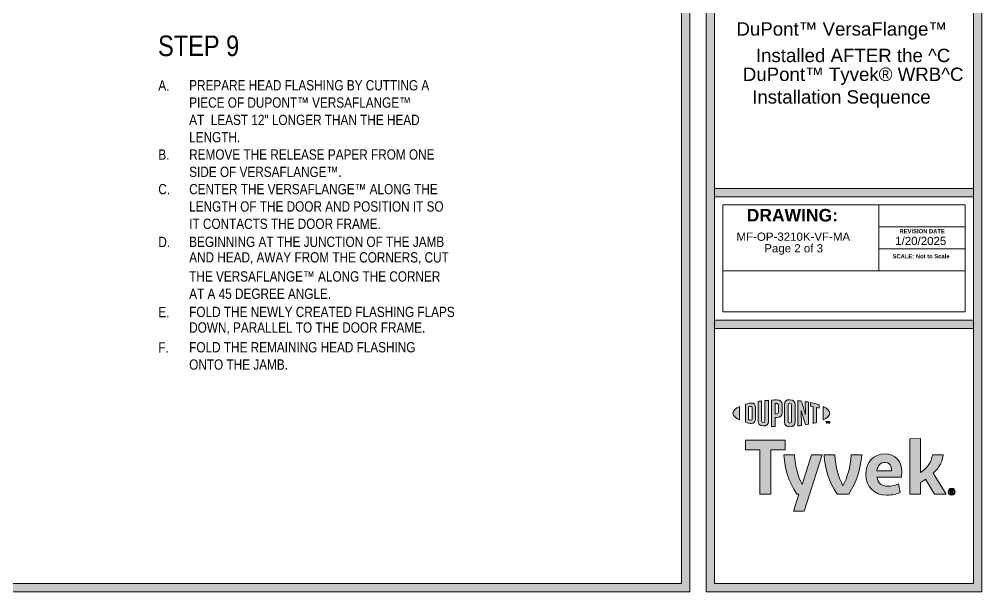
# Model space of a CAD drawing. Header units: inches. Extents: x -20.8 to 74.7, y -53.7 to 19.1.
# Drawn here: x 9.69 to 24.32, y -53.75 to -45.05 of the extents above; entities that cross this region are included whole.
import ezdxf

# ---------------------------------------------------------------- set-up
doc = ezdxf.new("R2010")
doc.units = ezdxf.units.IN
doc.header["$MEASUREMENT"] = 0
doc.layers.get('0').update_dxf_attribs({"lineweight": 0})
doc.layers.add('.ATI-TEXT', color=7, linetype='Continuous', lineweight=0)
doc.layers.add('G-ANNO-TTLB', color=7, linetype='Continuous', lineweight=0)

# ---------------------------------------------------------------- blocks, each defined once
blk = doc.blocks.new('Block_1')
at = {"layer": 'G-ANNO-TTLB', "true_color": 0xe02127, "transparency": 33554687}
h = blk.add_hatch(color=242, dxfattribs=at)
h.dxf.hatch_style = 2
edge = h.paths.add_edge_path()
edge.add_spline(control_points=[(20.831, -51.12), (20.831, -51.136), (20.821, -51.141), (20.81, -51.141), (20.801, -51.141), (20.788, -51.138), (20.777, -51.135), (20.777, -51.135), (20.777, -50.938), (20.777, -50.938), (20.788, -50.935), (20.801, -50.932), (20.81, -50.932), (20.821, -50.932), (20.831, -50.937), (20.831, -50.953), (20.831, -50.953), (20.831, -51.12), (20.831, -51.12)], knot_values=[0, 0, 0, 0, 1, 1, 1, 2, 2, 2, 3, 3, 3, 4, 4, 4, 5, 5, 5, 6, 6, 6, 6], degree=3, periodic=0)
edge = h.paths.add_edge_path()
edge.add_spline(control_points=[(20.818, -50.881), (20.8, -50.881), (20.774, -50.886), (20.728, -50.9), (20.728, -50.9), (20.728, -51.173), (20.728, -51.173), (20.768, -51.185), (20.8, -51.192), (20.818, -51.192), (20.859, -51.192), (20.882, -51.167), (20.882, -51.127), (20.882, -51.127), (20.882, -50.946), (20.882, -50.946), (20.882, -50.906), (20.859, -50.881), (20.818, -50.881)], knot_values=[0, 0, 0, 0, 1, 1, 1, 2, 2, 2, 3, 3, 3, 4, 4, 4, 5, 5, 5, 6, 6, 6, 6], degree=3, periodic=0)
h = blk.add_hatch(color=242, dxfattribs=at)
h.dxf.hatch_style = 2
edge = h.paths.add_edge_path()
edge.add_spline(control_points=[(21.025, -51.152), (21.025, -51.167), (21.019, -51.177), (21, -51.175), (20.98, -51.173), (20.975, -51.165), (20.975, -51.146), (20.975, -51.146), (20.975, -50.849), (20.975, -50.849), (20.962, -50.851), (20.934, -50.855), (20.921, -50.857), (20.921, -50.857), (20.921, -51.156), (20.921, -51.156), (20.921, -51.204), (20.945, -51.223), (21, -51.229), (21.05, -51.235), (21.081, -51.21), (21.081, -51.156), (21.081, -51.156), (21.081, -50.84), (21.081, -50.84), (21.07, -50.84), (21.036, -50.843), (21.025, -50.844), (21.025, -50.844), (21.025, -51.152), (21.025, -51.152)], knot_values=[0, 0, 0, 0, 1, 1, 1, 2, 2, 2, 3, 3, 3, 4, 4, 4, 5, 5, 5, 6, 6, 6, 7, 7, 7, 8, 8, 8, 9, 9, 9, 10, 10, 10, 10], degree=3, periodic=0)
h = blk.add_hatch(color=242, dxfattribs=at)
h.dxf.hatch_style = 2
edge = h.paths.add_edge_path()
edge.add_spline(control_points=[(21.229, -51.021), (21.229, -51.039), (21.223, -51.047), (21.2, -51.047), (21.2, -51.047), (21.181, -51.047), (21.181, -51.047), (21.181, -51.047), (21.181, -50.89), (21.181, -50.89), (21.189, -50.89), (21.194, -50.889), (21.199, -50.889), (21.224, -50.889), (21.229, -50.899), (21.229, -50.916), (21.229, -50.916), (21.229, -51.021), (21.229, -51.021)], knot_values=[0, 0, 0, 0, 1, 1, 1, 2, 2, 2, 3, 3, 3, 4, 4, 4, 5, 5, 5, 6, 6, 6, 6], degree=3, periodic=0)
edge = h.paths.add_edge_path()
edge.add_spline(control_points=[(21.203, -50.834), (21.193, -50.834), (21.157, -50.835), (21.125, -50.837), (21.125, -50.837), (21.125, -51.236), (21.125, -51.236), (21.136, -51.236), (21.165, -51.238), (21.181, -51.238), (21.181, -51.238), (21.181, -51.103), (21.181, -51.103), (21.181, -51.103), (21.203, -51.103), (21.203, -51.103), (21.261, -51.103), (21.286, -51.076), (21.286, -51.026), (21.286, -51.026), (21.286, -50.908), (21.286, -50.908), (21.286, -50.858), (21.258, -50.834), (21.203, -50.834)], knot_values=[0, 0, 0, 0, 1, 1, 1, 2, 2, 2, 3, 3, 3, 4, 4, 4, 5, 5, 5, 6, 6, 6, 7, 7, 7, 8, 8, 8, 8], degree=3, periodic=0)
h = blk.add_hatch(color=242, dxfattribs=at)
h.dxf.hatch_style = 2
edge = h.paths.add_edge_path()
edge.add_spline(control_points=[(21.429, -51.161), (21.429, -51.177), (21.424, -51.185), (21.404, -51.185), (21.384, -51.186), (21.378, -51.177), (21.378, -51.161), (21.378, -51.161), (21.378, -50.912), (21.378, -50.912), (21.378, -50.896), (21.384, -50.887), (21.404, -50.887), (21.424, -50.888), (21.429, -50.896), (21.429, -50.912), (21.429, -50.912), (21.429, -51.161), (21.429, -51.161)], knot_values=[0, 0, 0, 0, 1, 1, 1, 2, 2, 2, 3, 3, 3, 4, 4, 4, 5, 5, 5, 6, 6, 6, 6], degree=3, periodic=0)
edge = h.paths.add_edge_path()
edge.add_spline(control_points=[(21.404, -50.831), (21.352, -50.829), (21.321, -50.852), (21.321, -50.904), (21.321, -50.904), (21.321, -51.166), (21.321, -51.166), (21.321, -51.221), (21.349, -51.244), (21.404, -51.241), (21.458, -51.239), (21.486, -51.219), (21.486, -51.16), (21.486, -51.16), (21.486, -50.91), (21.486, -50.91), (21.486, -50.854), (21.461, -50.834), (21.404, -50.831)], knot_values=[0, 0, 0, 0, 1, 1, 1, 2, 2, 2, 3, 3, 3, 4, 4, 4, 5, 5, 5, 6, 6, 6, 6], degree=3, periodic=0)
h = blk.add_hatch(color=242, dxfattribs=at)
h.dxf.hatch_style = 2
edge = h.paths.add_edge_path()
edge.add_spline(control_points=[(21.642, -51.054), (21.642, -51.054), (21.579, -50.851), (21.579, -50.851), (21.562, -50.849), (21.542, -50.846), (21.526, -50.845), (21.526, -50.845), (21.526, -51.228), (21.526, -51.228), (21.537, -51.227), (21.566, -51.224), (21.58, -51.222), (21.58, -51.222), (21.576, -50.996), (21.576, -50.996), (21.576, -50.996), (21.642, -51.213), (21.642, -51.213), (21.656, -51.211), (21.676, -51.207), (21.689, -51.205), (21.689, -51.205), (21.689, -50.868), (21.689, -50.868), (21.675, -50.865), (21.65, -50.861), (21.638, -50.859), (21.638, -50.859), (21.642, -51.054), (21.642, -51.054)], knot_values=[0, 0, 0, 0, 1, 1, 1, 2, 2, 2, 3, 3, 3, 4, 4, 4, 5, 5, 5, 6, 6, 6, 7, 7, 7, 8, 8, 8, 9, 9, 9, 10, 10, 10, 10], degree=3, periodic=0)
h = blk.add_hatch(color=242, dxfattribs=at)
h.dxf.hatch_style = 2
edge = h.paths.add_edge_path()
edge.add_spline(control_points=[(21.717, -50.927), (21.731, -50.929), (21.745, -50.932), (21.758, -50.935), (21.758, -50.935), (21.758, -51.19), (21.758, -51.19), (21.77, -51.187), (21.793, -51.181), (21.808, -51.176), (21.808, -51.176), (21.808, -50.947), (21.808, -50.947), (21.823, -50.951), (21.837, -50.955), (21.849, -50.958), (21.849, -50.958), (21.849, -50.909), (21.849, -50.909), (21.809, -50.895), (21.767, -50.884), (21.717, -50.874), (21.717, -50.874), (21.717, -50.927), (21.717, -50.927)], knot_values=[0, 0, 0, 0, 1, 1, 1, 2, 2, 2, 3, 3, 3, 4, 4, 4, 5, 5, 5, 6, 6, 6, 7, 7, 7, 8, 8, 8, 8], degree=3, periodic=0)
h = blk.add_hatch(color=242, dxfattribs=at)
h.dxf.hatch_style = 2
edge = h.paths.add_edge_path()
edge.add_spline(control_points=[(20.539, -51.036), (20.539, -51.073), (20.576, -51.109), (20.639, -51.139), (20.639, -51.139), (20.639, -50.933), (20.639, -50.933), (20.576, -50.963), (20.539, -50.998), (20.539, -51.036)], knot_values=[0, 0, 0, 0, 1, 1, 1, 2, 2, 2, 3, 3, 3, 3], degree=3, periodic=0)
h = blk.add_hatch(color=242, dxfattribs=at)
h.dxf.hatch_style = 2
edge = h.paths.add_edge_path()
edge.add_spline(control_points=[(22.01, -51.036), (22.01, -51.073), (21.973, -51.109), (21.909, -51.139), (21.909, -51.139), (21.909, -50.933), (21.909, -50.933), (21.973, -50.963), (22.01, -50.998), (22.01, -51.036)], knot_values=[0, 0, 0, 0, 1, 1, 1, 2, 2, 2, 3, 3, 3, 3], degree=3, periodic=0)
h = blk.add_hatch(color=242, dxfattribs=at)
h.dxf.hatch_style = 2
edge = h.paths.add_edge_path()
edge.add_spline(control_points=[(21.98, -51.16), (21.98, -51.16), (21.986, -51.16), (21.986, -51.16), (21.986, -51.16), (21.995, -51.174), (21.995, -51.174), (21.995, -51.174), (22.004, -51.16), (22.004, -51.16), (22.004, -51.16), (22.01, -51.16), (22.01, -51.16), (22.01, -51.16), (22.01, -51.189), (22.01, -51.189), (22.01, -51.189), (22.004, -51.189), (22.004, -51.189), (22.004, -51.189), (22.004, -51.168), (22.004, -51.168), (22.004, -51.168), (21.995, -51.182), (21.995, -51.182), (21.995, -51.182), (21.995, -51.182), (21.995, -51.182), (21.995, -51.182), (21.985, -51.168), (21.985, -51.168), (21.985, -51.168), (21.985, -51.189), (21.985, -51.189), (21.985, -51.189), (21.98, -51.189), (21.98, -51.189), (21.98, -51.189), (21.98, -51.16), (21.98, -51.16)], knot_values=[0, 0, 0, 0, 1, 1, 1, 2, 2, 2, 3, 3, 3, 4, 4, 4, 5, 5, 5, 6, 6, 6, 7, 7, 7, 8, 8, 8, 9, 9, 9, 10, 10, 10, 11, 11, 11, 12, 12, 12, 13, 13, 13, 13], degree=3, periodic=0)
edge = h.paths.add_edge_path()
edge.add_spline(control_points=[(21.959, -51.165), (21.959, -51.165), (21.95, -51.165), (21.95, -51.165), (21.95, -51.165), (21.95, -51.16), (21.95, -51.16), (21.95, -51.16), (21.974, -51.16), (21.974, -51.16), (21.974, -51.16), (21.974, -51.165), (21.974, -51.165), (21.974, -51.165), (21.964, -51.165), (21.964, -51.165), (21.964, -51.165), (21.964, -51.189), (21.964, -51.189), (21.964, -51.189), (21.959, -51.189), (21.959, -51.189), (21.959, -51.189), (21.959, -51.165), (21.959, -51.165)], knot_values=[0, 0, 0, 0, 1, 1, 1, 2, 2, 2, 3, 3, 3, 4, 4, 4, 5, 5, 5, 6, 6, 6, 7, 7, 7, 8, 8, 8, 8], degree=3, periodic=0)
at = {"layer": 'G-ANNO-TTLB'}
for points, knots in [([(20.818, -50.881), (20.8, -50.881), (20.774, -50.886), (20.728, -50.9), (20.728, -50.9), (20.728, -51.173), (20.728, -51.173), (20.768, -51.185), (20.8, -51.192), (20.818, -51.192), (20.859, -51.192), (20.882, -51.167), (20.882, -51.127), (20.882, -51.127), (20.882, -50.946), (20.882, -50.946), (20.882, -50.906), (20.859, -50.881), (20.818, -50.881)], [0, 0, 0, 0, 1, 1, 1, 2, 2, 2, 3, 3, 3, 4, 4, 4, 5, 5, 5, 6, 6, 6, 6]), ([(21.025, -51.152), (21.025, -51.167), (21.019, -51.177), (21, -51.175), (20.98, -51.173), (20.975, -51.165), (20.975, -51.146), (20.975, -51.146), (20.975, -50.849), (20.975, -50.849), (20.962, -50.851), (20.934, -50.855), (20.921, -50.857), (20.921, -50.857), (20.921, -51.156), (20.921, -51.156), (20.921, -51.204), (20.945, -51.223), (21, -51.229), (21.05, -51.235), (21.081, -51.21), (21.081, -51.156), (21.081, -51.156), (21.081, -50.84), (21.081, -50.84), (21.07, -50.84), (21.036, -50.843), (21.025, -50.844), (21.025, -50.844), (21.025, -51.152), (21.025, -51.152)], [0, 0, 0, 0, 1, 1, 1, 2, 2, 2, 3, 3, 3, 4, 4, 4, 5, 5, 5, 6, 6, 6, 7, 7, 7, 8, 8, 8, 9, 9, 9, 10, 10, 10, 10]), ([(21.203, -50.834), (21.193, -50.834), (21.157, -50.835), (21.125, -50.837), (21.125, -50.837), (21.125, -51.236), (21.125, -51.236), (21.136, -51.236), (21.165, -51.238), (21.181, -51.238), (21.181, -51.238), (21.181, -51.103), (21.181, -51.103), (21.181, -51.103), (21.203, -51.103), (21.203, -51.103), (21.261, -51.103), (21.286, -51.076), (21.286, -51.026), (21.286, -51.026), (21.286, -50.908), (21.286, -50.908), (21.286, -50.858), (21.258, -50.834), (21.203, -50.834)], [0, 0, 0, 0, 1, 1, 1, 2, 2, 2, 3, 3, 3, 4, 4, 4, 5, 5, 5, 6, 6, 6, 7, 7, 7, 8, 8, 8, 8]), ([(21.229, -51.021), (21.229, -51.039), (21.223, -51.047), (21.2, -51.047), (21.2, -51.047), (21.181, -51.047), (21.181, -51.047), (21.181, -51.047), (21.181, -50.89), (21.181, -50.89), (21.189, -50.89), (21.194, -50.889), (21.199, -50.889), (21.224, -50.889), (21.229, -50.899), (21.229, -50.916), (21.229, -50.916), (21.229, -51.021), (21.229, -51.021)], [0, 0, 0, 0, 1, 1, 1, 2, 2, 2, 3, 3, 3, 4, 4, 4, 5, 5, 5, 6, 6, 6, 6]), ([(21.404, -50.831), (21.352, -50.829), (21.321, -50.852), (21.321, -50.904), (21.321, -50.904), (21.321, -51.166), (21.321, -51.166), (21.321, -51.221), (21.349, -51.244), (21.404, -51.241), (21.458, -51.239), (21.486, -51.219), (21.486, -51.16), (21.486, -51.16), (21.486, -50.91), (21.486, -50.91), (21.486, -50.854), (21.461, -50.834), (21.404, -50.831)], [0, 0, 0, 0, 1, 1, 1, 2, 2, 2, 3, 3, 3, 4, 4, 4, 5, 5, 5, 6, 6, 6, 6]), ([(21.429, -51.161), (21.429, -51.177), (21.424, -51.185), (21.404, -51.185), (21.384, -51.186), (21.378, -51.177), (21.378, -51.161), (21.378, -51.161), (21.378, -50.912), (21.378, -50.912), (21.378, -50.896), (21.384, -50.887), (21.404, -50.887), (21.424, -50.888), (21.429, -50.896), (21.429, -50.912), (21.429, -50.912), (21.429, -51.161), (21.429, -51.161)], [0, 0, 0, 0, 1, 1, 1, 2, 2, 2, 3, 3, 3, 4, 4, 4, 5, 5, 5, 6, 6, 6, 6]), ([(21.642, -51.054), (21.642, -51.054), (21.579, -50.851), (21.579, -50.851), (21.562, -50.849), (21.542, -50.846), (21.526, -50.845), (21.526, -50.845), (21.526, -51.228), (21.526, -51.228), (21.537, -51.227), (21.566, -51.224), (21.58, -51.222), (21.58, -51.222), (21.576, -50.996), (21.576, -50.996), (21.576, -50.996), (21.642, -51.213), (21.642, -51.213), (21.656, -51.211), (21.676, -51.207), (21.689, -51.205), (21.689, -51.205), (21.689, -50.868), (21.689, -50.868), (21.675, -50.865), (21.65, -50.861), (21.638, -50.859), (21.638, -50.859), (21.642, -51.054), (21.642, -51.054)], [0, 0, 0, 0, 1, 1, 1, 2, 2, 2, 3, 3, 3, 4, 4, 4, 5, 5, 5, 6, 6, 6, 7, 7, 7, 8, 8, 8, 9, 9, 9, 10, 10, 10, 10]), ([(21.717, -50.927), (21.731, -50.929), (21.745, -50.932), (21.758, -50.935), (21.758, -50.935), (21.758, -51.19), (21.758, -51.19), (21.77, -51.187), (21.793, -51.181), (21.808, -51.176), (21.808, -51.176), (21.808, -50.947), (21.808, -50.947), (21.823, -50.951), (21.837, -50.955), (21.849, -50.958), (21.849, -50.958), (21.849, -50.909), (21.849, -50.909), (21.809, -50.895), (21.767, -50.884), (21.717, -50.874), (21.717, -50.874), (21.717, -50.927), (21.717, -50.927)], [0, 0, 0, 0, 1, 1, 1, 2, 2, 2, 3, 3, 3, 4, 4, 4, 5, 5, 5, 6, 6, 6, 7, 7, 7, 8, 8, 8, 8]), ([(20.539, -51.036), (20.539, -51.073), (20.576, -51.109), (20.639, -51.139), (20.639, -51.139), (20.639, -50.933), (20.639, -50.933), (20.576, -50.963), (20.539, -50.998), (20.539, -51.036)], [0, 0, 0, 0, 1, 1, 1, 2, 2, 2, 3, 3, 3, 3]), ([(20.831, -51.12), (20.831, -51.136), (20.821, -51.141), (20.81, -51.141), (20.801, -51.141), (20.788, -51.138), (20.777, -51.135), (20.777, -51.135), (20.777, -50.938), (20.777, -50.938), (20.788, -50.935), (20.801, -50.932), (20.81, -50.932), (20.821, -50.932), (20.831, -50.937), (20.831, -50.953), (20.831, -50.953), (20.831, -51.12), (20.831, -51.12)], [0, 0, 0, 0, 1, 1, 1, 2, 2, 2, 3, 3, 3, 4, 4, 4, 5, 5, 5, 6, 6, 6, 6]), ([(22.01, -51.036), (22.01, -51.073), (21.973, -51.109), (21.909, -51.139), (21.909, -51.139), (21.909, -50.933), (21.909, -50.933), (21.973, -50.963), (22.01, -50.998), (22.01, -51.036)], [0, 0, 0, 0, 1, 1, 1, 2, 2, 2, 3, 3, 3, 3]), ([(21.959, -51.165), (21.959, -51.165), (21.95, -51.165), (21.95, -51.165), (21.95, -51.165), (21.95, -51.16), (21.95, -51.16), (21.95, -51.16), (21.974, -51.16), (21.974, -51.16), (21.974, -51.16), (21.974, -51.165), (21.974, -51.165), (21.974, -51.165), (21.964, -51.165), (21.964, -51.165), (21.964, -51.165), (21.964, -51.189), (21.964, -51.189), (21.964, -51.189), (21.959, -51.189), (21.959, -51.189), (21.959, -51.189), (21.959, -51.165), (21.959, -51.165)], [0, 0, 0, 0, 1, 1, 1, 2, 2, 2, 3, 3, 3, 4, 4, 4, 5, 5, 5, 6, 6, 6, 7, 7, 7, 8, 8, 8, 8]), ([(21.98, -51.16), (21.98, -51.16), (21.986, -51.16), (21.986, -51.16), (21.986, -51.16), (21.995, -51.174), (21.995, -51.174), (21.995, -51.174), (22.004, -51.16), (22.004, -51.16), (22.004, -51.16), (22.01, -51.16), (22.01, -51.16), (22.01, -51.16), (22.01, -51.189), (22.01, -51.189), (22.01, -51.189), (22.004, -51.189), (22.004, -51.189), (22.004, -51.189), (22.004, -51.168), (22.004, -51.168), (22.004, -51.168), (21.995, -51.182), (21.995, -51.182), (21.995, -51.182), (21.995, -51.182), (21.995, -51.182), (21.995, -51.182), (21.985, -51.168), (21.985, -51.168), (21.985, -51.168), (21.985, -51.189), (21.985, -51.189), (21.985, -51.189), (21.98, -51.189), (21.98, -51.189), (21.98, -51.189), (21.98, -51.16), (21.98, -51.16)], [0, 0, 0, 0, 1, 1, 1, 2, 2, 2, 3, 3, 3, 4, 4, 4, 5, 5, 5, 6, 6, 6, 7, 7, 7, 8, 8, 8, 9, 9, 9, 10, 10, 10, 11, 11, 11, 12, 12, 12, 13, 13, 13, 13])]:
    blk.add_open_spline(points, degree=3, knots=knots, dxfattribs=at)
blk = doc.blocks.new('Block_5')
at = {"layer": 'G-ANNO-TTLB', "true_color": 0x15497e, "transparency": 33554687}
h = blk.add_hatch(color=156, dxfattribs=at)
h.dxf.hatch_style = 2
h.paths.add_polyline_path([(21.331, -51.447), (20.728, -51.447), (20.728, -51.59), (20.946, -51.59), (20.946, -52.267), (21.113, -52.267), (21.113, -51.59), (21.331, -51.59)])
h = blk.add_hatch(color=156, dxfattribs=at)
h.dxf.hatch_style = 2
edge = h.paths.add_edge_path()
edge.add_spline(control_points=[(23.584, -51.947), (23.584, -51.947), (23.779, -52.267), (23.779, -52.267), (23.779, -52.267), (23.603, -52.267), (23.603, -52.267), (23.603, -52.267), (23.468, -52.039), (23.468, -52.039), (23.444, -52.056), (23.418, -52.074), (23.39, -52.091), (23.39, -52.091), (23.39, -52.267), (23.39, -52.267), (23.39, -52.267), (23.228, -52.267), (23.228, -52.267), (23.228, -52.267), (23.228, -51.427), (23.228, -51.427), (23.228, -51.427), (23.39, -51.419), (23.39, -51.419), (23.39, -51.419), (23.39, -51.936), (23.39, -51.936), (23.5, -51.864), (23.554, -51.782), (23.573, -51.668), (23.573, -51.668), (23.733, -51.668), (23.733, -51.668), (23.73, -51.769), (23.678, -51.859), (23.584, -51.947)], knot_values=[0, 0, 0, 0, 1, 1, 1, 2, 2, 2, 3, 3, 3, 4, 4, 4, 5, 5, 5, 6, 6, 6, 7, 7, 7, 8, 8, 8, 9, 9, 9, 10, 10, 10, 11, 11, 11, 12, 12, 12, 12], degree=3, periodic=0)
h = blk.add_hatch(color=156, dxfattribs=at)
h.dxf.hatch_style = 2
edge = h.paths.add_edge_path()
edge.add_spline(control_points=[(22.728, -51.911), (22.728, -51.911), (22.95, -51.911), (22.95, -51.911), (22.95, -51.911), (22.95, -51.897), (22.95, -51.897), (22.95, -51.831), (22.915, -51.783), (22.851, -51.783), (22.783, -51.783), (22.738, -51.831), (22.728, -51.911)], knot_values=[0, 0, 0, 0, 1, 1, 1, 2, 2, 2, 3, 3, 3, 4, 4, 4, 4], degree=3, periodic=0)
edge = h.paths.add_edge_path()
edge.add_spline(control_points=[(23.083, -52.242), (23.031, -52.265), (22.955, -52.281), (22.878, -52.281), (22.689, -52.281), (22.56, -52.162), (22.56, -51.967), (22.56, -51.781), (22.678, -51.654), (22.851, -51.654), (23.004, -51.654), (23.105, -51.763), (23.105, -51.92), (23.105, -51.955), (23.103, -51.986), (23.1, -52.009), (23.1, -52.009), (22.73, -52.009), (22.73, -52.009), (22.745, -52.103), (22.8, -52.145), (22.894, -52.145), (22.951, -52.145), (23.007, -52.132), (23.057, -52.111), (23.057, -52.111), (23.083, -52.242), (23.083, -52.242)], knot_values=[0, 0, 0, 0, 1, 1, 1, 2, 2, 2, 3, 3, 3, 4, 4, 4, 5, 5, 5, 6, 6, 6, 7, 7, 7, 8, 8, 8, 9, 9, 9, 9], degree=3, periodic=0)
h = blk.add_hatch(color=156, dxfattribs=at)
h.dxf.hatch_style = 2
edge = h.paths.add_edge_path()
edge.add_spline(control_points=[(22.335, -51.668), (22.324, -51.869), (22.28, -52.005), (22.211, -52.137), (22.144, -52.005), (22.1, -51.869), (22.087, -51.668), (22.087, -51.668), (21.925, -51.668), (21.925, -51.668), (21.942, -51.904), (21.995, -52.055), (22.121, -52.267), (22.121, -52.267), (22.301, -52.267), (22.301, -52.267), (22.423, -52.055), (22.473, -51.904), (22.497, -51.668), (22.497, -51.668), (22.335, -51.668), (22.335, -51.668)], knot_values=[0, 0, 0, 0, 1, 1, 1, 2, 2, 2, 3, 3, 3, 4, 4, 4, 5, 5, 5, 6, 6, 6, 7, 7, 7, 7], degree=3, periodic=0)
at = {"layer": 'G-ANNO-TTLB'}
blk.add_lwpolyline([(21.331, -51.447), (20.728, -51.447), (20.728, -51.59), (20.946, -51.59), (20.946, -52.267), (21.113, -52.267), (21.113, -51.59), (21.331, -51.59)], close=True, dxfattribs=at)
for points, knots in [([(23.584, -51.947), (23.584, -51.947), (23.779, -52.267), (23.779, -52.267), (23.779, -52.267), (23.603, -52.267), (23.603, -52.267), (23.603, -52.267), (23.468, -52.039), (23.468, -52.039), (23.444, -52.056), (23.418, -52.074), (23.39, -52.091), (23.39, -52.091), (23.39, -52.267), (23.39, -52.267), (23.39, -52.267), (23.228, -52.267), (23.228, -52.267), (23.228, -52.267), (23.228, -51.427), (23.228, -51.427), (23.228, -51.427), (23.39, -51.419), (23.39, -51.419), (23.39, -51.419), (23.39, -51.936), (23.39, -51.936), (23.5, -51.864), (23.554, -51.782), (23.573, -51.668), (23.573, -51.668), (23.733, -51.668), (23.733, -51.668), (23.73, -51.769), (23.678, -51.859), (23.584, -51.947)], [0, 0, 0, 0, 1, 1, 1, 2, 2, 2, 3, 3, 3, 4, 4, 4, 5, 5, 5, 6, 6, 6, 7, 7, 7, 8, 8, 8, 9, 9, 9, 10, 10, 10, 11, 11, 11, 12, 12, 12, 12]), ([(23.083, -52.242), (23.031, -52.265), (22.955, -52.281), (22.878, -52.281), (22.689, -52.281), (22.56, -52.162), (22.56, -51.967), (22.56, -51.781), (22.678, -51.654), (22.851, -51.654), (23.004, -51.654), (23.105, -51.763), (23.105, -51.92), (23.105, -51.955), (23.103, -51.986), (23.1, -52.009), (23.1, -52.009), (22.73, -52.009), (22.73, -52.009), (22.745, -52.103), (22.8, -52.145), (22.894, -52.145), (22.951, -52.145), (23.007, -52.132), (23.057, -52.111), (23.057, -52.111), (23.083, -52.242), (23.083, -52.242)], [0, 0, 0, 0, 1, 1, 1, 2, 2, 2, 3, 3, 3, 4, 4, 4, 5, 5, 5, 6, 6, 6, 7, 7, 7, 8, 8, 8, 9, 9, 9, 9]), ([(22.335, -51.668), (22.324, -51.869), (22.28, -52.005), (22.211, -52.137), (22.144, -52.005), (22.1, -51.869), (22.087, -51.668), (22.087, -51.668), (21.925, -51.668), (21.925, -51.668), (21.942, -51.904), (21.995, -52.055), (22.121, -52.267), (22.121, -52.267), (22.301, -52.267), (22.301, -52.267), (22.423, -52.055), (22.473, -51.904), (22.497, -51.668), (22.497, -51.668), (22.335, -51.668), (22.335, -51.668)], [0, 0, 0, 0, 1, 1, 1, 2, 2, 2, 3, 3, 3, 4, 4, 4, 5, 5, 5, 6, 6, 6, 7, 7, 7, 7]), ([(22.728, -51.911), (22.728, -51.911), (22.95, -51.911), (22.95, -51.911), (22.95, -51.911), (22.95, -51.897), (22.95, -51.897), (22.95, -51.831), (22.915, -51.783), (22.851, -51.783), (22.783, -51.783), (22.738, -51.831), (22.728, -51.911)], [0, 0, 0, 0, 1, 1, 1, 2, 2, 2, 3, 3, 3, 4, 4, 4, 4])]:
    blk.add_open_spline(points, degree=3, knots=knots, dxfattribs=at)
blk = doc.blocks.new('Block_4')
at = {"layer": 'G-ANNO-TTLB', "true_color": 0x15497e, "transparency": 33554687}
h = blk.add_hatch(color=156, dxfattribs=at)
h.dxf.hatch_style = 2
edge = h.paths.add_edge_path()
edge.add_spline(control_points=[(21.734, -51.668), (21.734, -51.668), (21.589, -52.119), (21.589, -52.119), (21.527, -51.992), (21.487, -51.86), (21.475, -51.668), (21.475, -51.668), (21.312, -51.668), (21.312, -51.668), (21.329, -51.904), (21.382, -52.055), (21.509, -52.267), (21.509, -52.267), (21.541, -52.267), (21.541, -52.267), (21.541, -52.267), (21.458, -52.525), (21.458, -52.525), (21.458, -52.525), (21.62, -52.525), (21.62, -52.525), (21.62, -52.525), (21.896, -51.668), (21.896, -51.668), (21.896, -51.668), (21.734, -51.668), (21.734, -51.668)], knot_values=[0, 0, 0, 0, 1, 1, 1, 2, 2, 2, 3, 3, 3, 4, 4, 4, 5, 5, 5, 6, 6, 6, 7, 7, 7, 8, 8, 8, 9, 9, 9, 9], degree=3, periodic=0)
at = {"layer": 'G-ANNO-TTLB'}
blk.add_open_spline([(21.734, -51.668), (21.734, -51.668), (21.589, -52.119), (21.589, -52.119), (21.527, -51.992), (21.487, -51.86), (21.475, -51.668), (21.475, -51.668), (21.312, -51.668), (21.312, -51.668), (21.329, -51.904), (21.382, -52.055), (21.509, -52.267), (21.509, -52.267), (21.541, -52.267), (21.541, -52.267), (21.541, -52.267), (21.458, -52.525), (21.458, -52.525), (21.458, -52.525), (21.62, -52.525), (21.62, -52.525), (21.62, -52.525), (21.896, -51.668), (21.896, -51.668), (21.896, -51.668), (21.734, -51.668), (21.734, -51.668)], degree=3, knots=[0, 0, 0, 0, 1, 1, 1, 2, 2, 2, 3, 3, 3, 4, 4, 4, 5, 5, 5, 6, 6, 6, 7, 7, 7, 8, 8, 8, 9, 9, 9, 9], dxfattribs=at)
blk.add_blockref('Block_5', (0, 0), dxfattribs=at)
blk = doc.blocks.new('Block_6')
at = {"layer": 'G-ANNO-TTLB', "true_color": 0x15497e, "transparency": 33554687}
h = blk.add_hatch(color=156, dxfattribs=at)
h.dxf.hatch_style = 2
edge = h.paths.add_edge_path()
edge.add_spline(control_points=[(23.857, -52.212), (23.857, -52.212), (23.857, -52.227), (23.857, -52.227), (23.857, -52.227), (23.863, -52.227), (23.863, -52.227), (23.87, -52.227), (23.873, -52.226), (23.873, -52.22), (23.873, -52.214), (23.87, -52.212), (23.863, -52.212), (23.863, -52.212), (23.857, -52.212), (23.857, -52.212)], knot_values=[0, 0, 0, 0, 1, 1, 1, 2, 2, 2, 3, 3, 3, 4, 4, 4, 5, 5, 5, 5], degree=3, periodic=0)
edge = h.paths.add_edge_path()
edge.add_spline(control_points=[(23.845, -52.202), (23.845, -52.202), (23.863, -52.202), (23.863, -52.202), (23.877, -52.202), (23.884, -52.209), (23.884, -52.22), (23.884, -52.227), (23.881, -52.233), (23.874, -52.235), (23.878, -52.242), (23.882, -52.248), (23.888, -52.255), (23.888, -52.255), (23.874, -52.255), (23.874, -52.255), (23.869, -52.249), (23.866, -52.243), (23.863, -52.237), (23.863, -52.237), (23.857, -52.237), (23.857, -52.237), (23.857, -52.237), (23.857, -52.255), (23.857, -52.255), (23.857, -52.255), (23.845, -52.255), (23.845, -52.255), (23.845, -52.255), (23.845, -52.202), (23.845, -52.202)], knot_values=[0, 0, 0, 0, 1, 1, 1, 2, 2, 2, 3, 3, 3, 4, 4, 4, 5, 5, 5, 6, 6, 6, 7, 7, 7, 8, 8, 8, 9, 9, 9, 10, 10, 10, 10], degree=3, periodic=0)
edge = h.paths.add_edge_path()
edge.add_spline(control_points=[(23.864, -52.189), (23.838, -52.189), (23.824, -52.203), (23.824, -52.23), (23.824, -52.256), (23.838, -52.271), (23.864, -52.271), (23.889, -52.271), (23.904, -52.256), (23.904, -52.23), (23.904, -52.203), (23.889, -52.189), (23.864, -52.189)], knot_values=[0, 0, 0, 0, 1, 1, 1, 2, 2, 2, 3, 3, 3, 4, 4, 4, 4], degree=3, periodic=0)
edge = h.paths.add_edge_path()
edge.add_spline(control_points=[(23.864, -52.178), (23.895, -52.178), (23.916, -52.198), (23.916, -52.23), (23.916, -52.261), (23.895, -52.281), (23.864, -52.281), (23.832, -52.281), (23.812, -52.261), (23.812, -52.23), (23.812, -52.198), (23.832, -52.178), (23.864, -52.178)], knot_values=[0, 0, 0, 0, 1, 1, 1, 2, 2, 2, 3, 3, 3, 4, 4, 4, 4], degree=3, periodic=0)
at = {"layer": 'G-ANNO-TTLB'}
for points, knots in [([(23.864, -52.178), (23.895, -52.178), (23.916, -52.198), (23.916, -52.23), (23.916, -52.261), (23.895, -52.281), (23.864, -52.281), (23.832, -52.281), (23.812, -52.261), (23.812, -52.23), (23.812, -52.198), (23.832, -52.178), (23.864, -52.178)], [0, 0, 0, 0, 1, 1, 1, 2, 2, 2, 3, 3, 3, 4, 4, 4, 4]), ([(23.864, -52.189), (23.838, -52.189), (23.824, -52.203), (23.824, -52.23), (23.824, -52.256), (23.838, -52.271), (23.864, -52.271), (23.889, -52.271), (23.904, -52.256), (23.904, -52.23), (23.904, -52.203), (23.889, -52.189), (23.864, -52.189)], [0, 0, 0, 0, 1, 1, 1, 2, 2, 2, 3, 3, 3, 4, 4, 4, 4]), ([(23.845, -52.202), (23.845, -52.202), (23.863, -52.202), (23.863, -52.202), (23.877, -52.202), (23.884, -52.209), (23.884, -52.22), (23.884, -52.227), (23.881, -52.233), (23.874, -52.235), (23.878, -52.242), (23.882, -52.248), (23.888, -52.255), (23.888, -52.255), (23.874, -52.255), (23.874, -52.255), (23.869, -52.249), (23.866, -52.243), (23.863, -52.237), (23.863, -52.237), (23.857, -52.237), (23.857, -52.237), (23.857, -52.237), (23.857, -52.255), (23.857, -52.255), (23.857, -52.255), (23.845, -52.255), (23.845, -52.255), (23.845, -52.255), (23.845, -52.202), (23.845, -52.202)], [0, 0, 0, 0, 1, 1, 1, 2, 2, 2, 3, 3, 3, 4, 4, 4, 5, 5, 5, 6, 6, 6, 7, 7, 7, 8, 8, 8, 9, 9, 9, 10, 10, 10, 10]), ([(23.857, -52.212), (23.857, -52.212), (23.857, -52.227), (23.857, -52.227), (23.857, -52.227), (23.863, -52.227), (23.863, -52.227), (23.87, -52.227), (23.873, -52.226), (23.873, -52.22), (23.873, -52.214), (23.87, -52.212), (23.863, -52.212), (23.863, -52.212), (23.857, -52.212), (23.857, -52.212)], [0, 0, 0, 0, 1, 1, 1, 2, 2, 2, 3, 3, 3, 4, 4, 4, 5, 5, 5, 5])]:
    blk.add_open_spline(points, degree=3, knots=knots, dxfattribs=at)
blk = doc.blocks.new('Block_3')
at = {"layer": 'G-ANNO-TTLB'}
for name in ['Block_4', 'Block_6']:
    blk.add_blockref(name, (0, 0), dxfattribs=at)
blk = doc.blocks.new('Block_2')
at = {"layer": 'G-ANNO-TTLB'}
blk.add_blockref('Block_3', (0, 0), dxfattribs=at)
blk = doc.blocks.new('Block_0')
at = {"layer": 'G-ANNO-TTLB'}
for name in ['Block_1', 'Block_2']:
    blk.add_blockref(name, (0, 0), dxfattribs=at)
blk = doc.blocks.new('Block_636')
at = {"layer": '.ATI-TEXT', "char_height": 0.2, "attachment_point": 7}
for s, insert in [('\\C18;\\c0;\\FArial Narrow|b0|i0|c1;\\H0.156250;\\W1.000000;A.', (11.802, -46.133)), ('\\C18;\\c0;\\FArial Narrow|b0|i0|c1;\\H0.156250;\\W1.000000;PREPARE HEAD FLASHING BY CUTTING A', (12.271, -46.133)), ('\\C18;\\c0;\\FArial Narrow|b0|i0|c1;\\H0.156250;\\W1.000000;PIECE OF DUPONT™ VERSAFLANGE™', (12.271, -46.396)), ('\\C18;\\c0;\\FArial Narrow|b0|i0|c1;\\H0.156250;\\W1.000000;AT  LEAST 12" LONGER THAN THE HEAD', (12.271, -46.659)), ('\\C18;\\c0;\\FArial Narrow|b0|i0|c1;\\H0.156250;\\W1.000000;LENGTH.', (12.271, -46.922)), ('\\C18;\\c0;\\FArial Narrow|b0|i0|c1;\\H0.156250;\\W1.000000;B.', (11.802, -47.185)), ('\\C18;\\c0;\\FArial Narrow|b0|i0|c1;\\H0.156250;\\W1.000000;REMOVE THE RELEASE PAPER FROM ONE', (12.271, -47.185)), ('\\C18;\\c0;\\FArial Narrow|b0|i0|c1;\\H0.156250;\\W1.000000;SIDE OF VERSAFLANGE™.', (12.271, -47.449)), ('\\C18;\\c0;\\FArial Narrow|b0|i0|c1;\\H0.156250;\\W1.000000;C.', (11.802, -47.712)), ('\\C18;\\c0;\\FArial Narrow|b0|i0|c1;\\H0.156250;\\W1.000000;CENTER THE VERSAFLANGE™ ALONG THE', (12.271, -47.712)), ('\\C18;\\c0;\\FArial Narrow|b0|i0|c1;\\H0.156250;\\W1.000000;LENGTH OF THE DOOR AND POSITION IT SO', (12.271, -47.975)), ('\\C18;\\c0;\\FArial Narrow|b0|i0|c1;\\H0.156250;\\W1.000000;IT CONTACTS THE DOOR FRAME.', (12.271, -48.238)), ('\\C18;\\c0;\\FArial Narrow|b0|i0|c1;\\H0.156250;\\W1.000000;D.', (11.802, -48.512)), ('\\C18;\\c0;\\FArial Narrow|b0|i0|c1;\\H0.156250;\\W1.000000;BEGINNING AT THE JUNCTION OF THE JAMB', (12.271, -48.512)), ('\\C18;\\c0;\\FArial Narrow|b0|i0|c1;\\H0.156250;\\W1.000000;AND HEAD, AWAY FROM THE CORNERS, CUT', (12.271, -48.775)), ('\\C18;\\c0;\\FArial Narrow|b0|i0|c1;\\H0.156250;\\W1.000000;THE VERSAFLANGE™ ALONG THE CORNER', (12.271, -49.038)), ('\\C18;\\c0;\\FArial Narrow|b0|i0|c1;\\H0.156250;\\W1.000000;AT A 45 DEGREE ANGLE.', (12.271, -49.301)), ('\\C18;\\c0;\\FArial Narrow|b0|i0|c1;\\H0.156250;\\W1.000000;E.', (11.802, -49.577)), ('\\C18;\\c0;\\FArial Narrow|b0|i0|c1;\\H0.156250;\\W1.000000;FOLD THE NEWLY CREATED FLASHING FLAPS', (12.271, -49.577)), ('\\C18;\\c0;\\FArial Narrow|b0|i0|c1;\\H0.156250;\\W1.000000;DOWN, PARALLEL TO THE DOOR FRAME.', (12.271, -49.841)), ('\\C18;\\c0;\\FArial Narrow|b0|i0|c1;\\H0.156250;\\W1.000000;F.', (11.802, -50.114)), ('\\C18;\\c0;\\FArial Narrow|b0|i0|c1;\\H0.156250;\\W1.000000;FOLD THE REMAINING HEAD FLASHING', (12.271, -50.114)), ('\\C18;\\c0;\\FArial Narrow|b0|i0|c1;\\H0.156250;\\W1.000000;ONTO THE JAMB.', (12.271, -50.377))]:
    blk.add_mtext(s, dxfattribs=dict(at, insert=insert))

msp = doc.modelspace()

# ---------------------------------------------------------------- hatches: boundary and pattern name
at = {"layer": 'G-ANNO-TTLB', "true_color": 0xb9529f, "transparency": 33554687}
h = msp.add_hatch(color=233, dxfattribs=at)
edge = h.paths.add_edge_path()
edge.add_spline(control_points=[(19.883, -53.749), (19.883, -53.749), (-20.817, -53.749), (-20.817, -53.749), (-20.817, -53.749), (-20.817, -19.613), (-20.817, -19.613), (-20.817, -19.613), (19.883, -19.613), (19.883, -19.613), (19.883, -19.613), (19.883, -53.749), (19.883, -53.749)], knot_values=[0, 0, 0, 0, 1, 1, 1, 2, 2, 2, 3, 3, 3, 4, 4, 4, 4], degree=3, periodic=0)
edge = h.paths.add_edge_path()
edge.add_spline(control_points=[(-20.692, -19.738), (-20.692, -19.738), (-20.692, -53.624), (-20.692, -53.624), (-20.692, -53.624), (19.758, -53.624), (19.758, -53.624), (19.758, -53.624), (19.758, -19.738), (19.758, -19.738), (19.758, -19.738), (-20.692, -19.738), (-20.692, -19.738)], knot_values=[0, 0, 0, 0, 1, 1, 1, 2, 2, 2, 3, 3, 3, 4, 4, 4, 4], degree=3, periodic=0)
edge.add_line((-20.692, -19.738), (-20.692, -19.738))
h = msp.add_hatch(color=233, dxfattribs=at)
edge = h.paths.add_edge_path()
edge.add_spline(control_points=[(24.322, -19.613), (24.322, -19.613), (24.322, -53.749), (24.322, -53.749), (24.322, -53.749), (20.134, -53.749), (20.134, -53.749), (20.134, -53.749), (20.134, -19.613), (20.134, -19.613), (20.134, -19.613), (24.322, -19.613), (24.322, -19.613)], knot_values=[0, 0, 0, 0, 1, 1, 1, 2, 2, 2, 3, 3, 3, 4, 4, 4, 4], degree=3, periodic=0)
edge = h.paths.add_edge_path()
edge.add_spline(control_points=[(24.197, -19.738), (24.197, -19.738), (20.259, -19.738), (20.259, -19.738), (20.259, -19.738), (20.259, -53.624), (20.259, -53.624), (20.259, -53.624), (24.197, -53.624), (24.197, -53.624), (24.197, -53.624), (24.197, -19.738), (24.197, -19.738)], knot_values=[0, 0, 0, 0, 1, 1, 1, 2, 2, 2, 3, 3, 3, 4, 4, 4, 4], degree=3, periodic=0)
edge.add_line((24.197, -19.738), (24.197, -19.738))
for points in [[(24.197, -47.747), (20.259, -47.747), (20.259, -47.622), (24.197, -47.622)], [(24.197, -49.748), (20.259, -49.748), (20.259, -49.622), (24.197, -49.622)]]:
    msp.add_hatch(color=233, dxfattribs=at).paths.add_polyline_path(points)

# ---------------------------------------------------------------- linework, layer by layer
at = {"layer": 'G-ANNO-TTLB', "color": 233, "lineweight": 9, "true_color": 0xb9529f}
for p, q in [((19.758, -53.624), (19.758, -19.738)), ((19.758, -19.738), (19.758, -53.624)), ((19.883, -53.749), (19.883, -19.613)), ((20.134, -19.613), (20.134, -53.749)), ((20.259, -53.624), (20.259, -19.738)), ((24.197, -19.738), (24.197, -53.624)), ((24.322, -53.749), (24.322, -19.613)), ((24.197, -47.622), (20.259, -47.622)), ((20.259, -47.622), (20.259, -47.747)), ((24.197, -47.747), (24.197, -47.622)), ((20.259, -47.747), (24.197, -47.747)), ((24.072, -47.872), (20.384, -47.872)), ((20.384, -47.872), (20.384, -49.497)), ((22.759, -48.872), (22.759, -47.872)), ((24.072, -49.497), (24.072, -47.872)), ((24.072, -48.205), (22.759, -48.205)), ((24.072, -48.539), (22.759, -48.539)), ((20.384, -48.872), (24.072, -48.872)), ((20.384, -49.497), (24.072, -49.497)), ((24.197, -49.622), (20.259, -49.622)), ((20.259, -49.622), (20.259, -49.748)), ((20.259, -49.748), (24.197, -49.748)), ((24.197, -49.748), (24.197, -49.622)), ((-20.692, -53.624), (19.758, -53.624)), ((19.758, -53.624), (-20.692, -53.624)), ((24.197, -53.624), (20.259, -53.624)), ((-20.817, -53.749), (19.883, -53.749)), ((20.134, -53.749), (24.322, -53.749))]:
    msp.add_line(p, q, dxfattribs=at)
at = {"layer": 'G-ANNO-TTLB'}
for points in [[(24.197, -47.747), (20.259, -47.747), (20.259, -47.622), (24.197, -47.622)], [(24.197, -49.748), (20.259, -49.748), (20.259, -49.622), (24.197, -49.622)]]:
    msp.add_lwpolyline(points, close=True, dxfattribs=at)
for points in [[(19.883, -53.749), (19.883, -53.749), (-20.817, -53.749), (-20.817, -53.749), (-20.817, -53.749), (-20.817, -19.613), (-20.817, -19.613), (-20.817, -19.613), (19.883, -19.613), (19.883, -19.613), (19.883, -19.613), (19.883, -53.749), (19.883, -53.749)], [(-20.692, -19.738), (-20.692, -19.738), (-20.692, -53.624), (-20.692, -53.624), (-20.692, -53.624), (19.758, -53.624), (19.758, -53.624), (19.758, -53.624), (19.758, -19.738), (19.758, -19.738), (19.758, -19.738), (-20.692, -19.738), (-20.692, -19.738)], [(24.322, -19.613), (24.322, -19.613), (24.322, -53.749), (24.322, -53.749), (24.322, -53.749), (20.134, -53.749), (20.134, -53.749), (20.134, -53.749), (20.134, -19.613), (20.134, -19.613), (20.134, -19.613), (24.322, -19.613), (24.322, -19.613)], [(24.197, -19.738), (24.197, -19.738), (20.259, -19.738), (20.259, -19.738), (20.259, -19.738), (20.259, -53.624), (20.259, -53.624), (20.259, -53.624), (24.197, -53.624), (24.197, -53.624), (24.197, -53.624), (24.197, -19.738), (24.197, -19.738)]]:
    msp.add_open_spline(points, degree=3, knots=[0, 0, 0, 0, 1, 1, 1, 2, 2, 2, 3, 3, 3, 4, 4, 4, 4], dxfattribs=at)

# ---------------------------------------------------------------- block references
at = {"layer": '.ATI-TEXT'}
msp.add_blockref('Block_636', (0, 0), dxfattribs=at)
at = {"layer": 'G-ANNO-TTLB'}
msp.add_blockref('Block_0', (0, 0), dxfattribs=at)

# ---------------------------------------------------------------- texts
at = {"layer": '.ATI-TEXT', "insert": (11.798, -45.614), "char_height": 0.2, "attachment_point": 7}
msp.add_mtext('\\C18;\\c0;\\FArial Narrow|b0|i0|c1;\\H0.312500;\\W1.000000;STEP 9', dxfattribs=at)
at = {"char_height": 0.2, "attachment_point": 7}
for s, insert in [('\\C18;\\c0;\\FArial|b0|i0|c1;\\H0.203186;\\W1.000000;DuPont™ VersaFlange™', (20.592, -45.36)), ('\\C18;\\c0;\\FArial|b0|i0|c1;\\H0.203186;\\W1.000000;Installed AFTER the ^C', (20.887, -45.704)), ('\\C18;\\c0;\\FArial|b0|i0|c1;\\H0.203186;\\W1.000000;DuPont™ Tyvek® WRB^C', (20.689, -46.049)), ('\\C18;\\c0;\\FArial|b0|i0|c1;\\H0.203186;\\W1.000000;Installation Sequence', (20.831, -46.393)), ('\\C18;\\c0;\\FArial|b0|i0|c1;\\H0.125038;\\W1.000000;MF-OP-3210K-VF-MA', (20.593, -48.418)), ('\\C18;\\c0;\\FArial|b0|i0|c1;\\H0.125038;\\W1.000000;1/20/2025', (23.006, -48.482)), ('\\C18;\\c0;\\FArial|b0|i0|c1;\\H0.125038;\\W1.000000;Page 2 of 3', (21.015, -48.63))]:
    msp.add_mtext(s, dxfattribs=dict(at, insert=insert))
at = {"layer": 'G-ANNO-TTLB', "char_height": 0.2, "attachment_point": 7}
for s, insert in [('\\C18;\\c0;\\FArial Bold|b1|i0|c1;\\H0.190324;\\W1.000000;DRAWING:', (20.748, -48.125)), ('\\C18;\\c0;\\FArial Bold|b1|i0|c1;\\H0.063441;\\W1.000000;REVISION DATE', (23.071, -48.303)), ('\\C18;\\c0;\\FArial Bold|b1|i0|c1;\\H0.063441;\\W1.000000;SCALE: Not to Scale', (22.965, -48.684))]:
    msp.add_mtext(s, dxfattribs=dict(at, insert=insert))

doc.saveas('drawing.dxf')
